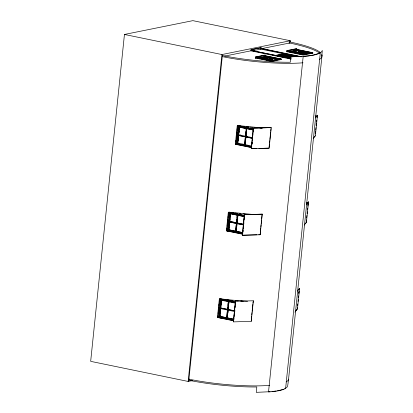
<?xml version="1.0" encoding="UTF-8"?>
<svg xmlns="http://www.w3.org/2000/svg" width="413" height="413" viewBox="0 0 413 413"><rect width="100%" height="100%" fill="white"/><g stroke="black" fill="none" stroke-linecap="round" stroke-linejoin="round"><path stroke-width="0.62" d="M290.2 42.018L290.334 40.737L192.861 20.65L124.447 34.46L90.669 361.354L188.142 381.442L192.535 380.554M228.291 212.396L226.391 230.8L226.861 230.898L227.671 230.924L229.571 212.525L228.291 212.396L229.132 212.23M217.718 317.334L217.852 316.069M218.116 313.529L218.245 312.259M218.508 309.724L218.704 307.819M218.967 305.279L219.096 304.009M219.36 301.475L219.489 300.205M226.737 230.108L226.933 228.203M227.191 225.668L227.326 224.398M227.589 221.858L227.785 219.953M228.048 217.419L228.177 216.149M228.441 213.609L228.57 212.339L229.85 212.494M235.88 141.613L236.009 140.343M236.272 137.803L236.468 135.898M236.732 133.363L236.866 132.093M237.062 130.188L237.258 128.283M233.686 320.824L217.956 317.582L219.814 299.089L219.339 298.991L217.439 317.39L218.725 317.52L220.625 299.12L219.814 299.089M247.557 301.294L230.516 299.998L219.902 298.749L235.616 302.208M242.632 234.233L226.907 230.991L228.766 212.494M254.031 214.564L228.854 212.153L244.563 215.612M251.584 147.637L235.854 144.395L237.712 125.903L237.238 125.805L235.338 144.204L236.618 144.333L238.523 125.929L237.712 125.903M261.739 127.901L237.8 125.562L253.51 129.021M233.794 319.868L219.169 316.9L220.96 299.58L234.842 302.44M242.632 233.293L228.121 230.304L229.912 212.989L244.419 215.978M251.579 146.703L237.067 143.714L238.859 126.393L253.37 129.383M219.282 316.879L219.484 314.954M219.613 313.668L220.743 302.765M220.872 301.485L221.074 299.559M228.296 229.643L228.565 227.078M228.694 225.792L229.824 214.889M237.377 141.762L238.507 130.859M238.637 129.579L238.905 127.013M219.53 315.573L219.396 316.854L221.291 317.246M219.726 313.648L219.928 311.722M220.124 309.796L220.325 307.876M220.521 305.95L220.723 304.025M220.986 301.459L221.187 299.533M228.41 229.618L228.611 227.692M228.807 225.772L229.008 223.846M229.205 221.92L229.406 219.995M229.602 218.074L229.804 216.149M237.49 141.742L237.692 139.816M237.888 137.896L238.089 135.97M238.286 134.044L238.487 132.119M238.683 130.198L238.951 127.632M220.712 308.661L219.917 316.343L226.639 317.731L227.367 310.684M221.575 300.323L220.779 308.01L227.501 309.394L227.764 306.833M237.243 215.116L230.521 213.733L229.726 221.414L236.448 222.798L237.243 215.116L236.974 217.677M237.816 143.156L238.611 135.469L245.327 136.858L244.532 144.54M238.678 134.824L239.473 127.137L246.189 128.52L246.06 129.801M220.165 315.042L220.031 316.322L219.169 316.9M220.428 312.481L220.557 311.201M221.223 304.784L221.42 302.863M229.112 228.446L229.246 227.165M229.509 224.605L229.638 223.325M229.907 220.754L230.103 218.833M230.304 216.908L230.5 214.987M238.193 140.57L238.327 139.289M238.59 136.729L238.724 135.449L252.503 138.381L252.307 140.301M238.988 132.878L239.184 130.957M239.452 128.397L239.581 127.116L238.859 126.393M301.877 56.782L261.47 48.455L261.062 47.707L250.97 49.746L250.856 50.825L291.15 59.131M227.893 305.553L228.162 302.992M235.72 229.855L236.381 223.448L229.659 222.065L228.869 229.752L235.472 231.156L236.494 223.428M236.515 222.158L236.845 218.957M245.394 136.207L245.926 131.081M228.002 310.163L227.207 317.845L233.923 319.228L219.804 316.368L221.461 300.349L220.96 299.58M228.859 301.826L228.069 309.513L234.785 310.896L220.893 307.99M245.1 144.658L245.895 136.971L252.617 138.355M245.962 136.321L246.757 128.639L253.479 130.023M227.449 316.544L227.646 314.623M227.847 312.698L227.981 311.417M228.446 306.926L227.955 309.533L228.972 301.805M228.709 304.366L228.838 303.085M236.53 228.668L236.664 227.387M237.325 220.976L237.527 219.05M237.79 216.489L237.919 215.209L237.129 222.896M245.348 143.352L244.992 144.679L246.009 136.951M245.611 140.792L245.745 139.511M246.757 128.639L245.854 136.347L246.21 135.02M246.406 133.1L246.607 131.179M255.255 58.574L255.42 56.953L264.955 55.027L265.833 55.874L281.449 59.09L271.914 61.016L256.303 57.799L255.42 56.953M239.463 213.402L240.717 213.733M248.414 126.812L246.473 126.801M260.81 49.539L260.908 48.569L261.47 48.455M233.34 321.846L235.462 301.284L253.35 300.772L251.228 321.34L233.469 321.892L235.462 301.284M242.286 235.255L244.413 214.688L262.167 214.135L260.175 234.744L242.286 235.255L256.876 234.801M251.233 148.659L253.36 128.092L271.248 127.586L269.121 148.153L251.233 148.659L256.943 148.484M242.416 235.296L244.413 214.688M251.367 148.706L253.36 128.092M233.81 319.254L233.944 317.974M234.145 316.053L234.408 313.488M234.806 309.636L234.832 311.521M235.002 307.716L235.204 305.796M242.829 232.018L243.025 230.098M243.226 228.177L243.489 225.617M243.887 221.766L243.624 224.326L229.84 221.394M244.083 219.84L244.284 217.919M251.909 144.142L252.106 142.222M252.771 135.81L252.968 133.889M253.164 131.969L253.365 130.043L239.359 127.158L237.702 143.177L237.067 143.714M234.254 316.028L234.388 314.747M235.446 304.489L235.58 303.209L221.688 300.303M242.937 231.998L243.071 230.717M243.334 228.152L243.469 226.871M243.866 223.02L243.732 224.3L237.016 222.917L237.811 215.23L244.527 216.619M252.018 144.122L252.152 142.841M252.415 140.281L252.549 139M259.658 58.305L261.388 57.743L274.784 60.505M261.682 58.109L261.723 57.675L275.729 60.561M257.676 58.47L265.451 56.901L265.554 55.931L281.449 59.09M268.419 59.276L272.425 58.259L268.419 59.276L261.703 57.892L265.683 57.087L265.476 56.684L257.702 58.259M240.691 301.098L241.987 300.989M266.38 59.689L268.109 59.126L265.265 59.704M268.631 59.678L268.677 59.245L265.833 59.818M272.947 58.806L272.993 58.372L269.013 59.178M251.61 316.312L251.228 321.34M251.734 315.134L251.997 312.569M252.126 311.33L252.849 304.35M252.963 303.225L253.35 300.772M260.175 234.744L260.691 228.472M260.81 227.274L261.073 224.729M261.202 223.485L261.532 220.294M261.656 219.122L262.167 214.135M269.059 147.482L269.379 144.369M269.498 143.218L269.766 140.626M269.89 139.413L270.613 132.428M270.732 131.282L271.005 128.624M279.41 55.492L279.456 55.063L289.389 57.108M286.674 57.675L293.628 56.271L282.554 53.989L282.766 54.392L293.602 56.488L282.533 54.206L276.209 55.487M282.719 54.826L282.766 54.392L277.077 55.543M284.433 56.39L284.474 55.956L287.448 55.357L282.74 54.609L280.365 55.089M312.806 53.184L303.271 55.11L286.71 51.697L286.823 50.613L296.353 48.688L297.236 49.534L312.847 52.75L312.749 53.726M289.528 43.215L289.658 41.935A66.338 11.75 5.9 0 1 320.405 52.575M290.494 52.079L292.791 51.403L306.183 54.165M292.657 56.875L292.698 56.442M296.833 50.778L296.952 49.591L312.847 52.75L303.318 54.676L287.701 51.46L286.823 50.613M297.061 50.964L296.875 50.35L289.699 51.795M296.1 56.751L297.298 56.509L297.339 56.075L293.751 56.798M300.034 53.339L300.075 52.905L297.231 53.478L299.508 52.787L296.095 53.478M299.802 53.153L299.843 52.719L303.829 51.919L303.782 52.348M301.505 53.04L304.35 52.466L304.396 52.033L300.39 53.055L306.498 54.315M321.825 54.413A66.338 11.75 5.9 0 1 322.011 55.461L288.455 380.192L287.655 386.01L286.761 387.539L284.691 388.654M298.78 292.817L298.909 291.547M307.861 204.956L307.99 203.686M315.3 132.955L315.429 131.685M316.151 124.705L316.286 123.435M317.003 116.456L315.14 115.852M295.434 311.206L297.236 308.95L297.365 307.7M297.561 305.832L297.752 303.963M298.01 301.469L298.207 299.601M298.398 297.732L298.589 295.858M298.785 293.989L299.043 291.495M299.234 289.627L299.58 288.408L297.458 308.976L294.928 312.14M306.25 221.729L306.446 219.861M306.637 217.992L306.895 215.498M307.086 213.629L307.282 211.761M307.473 209.892L307.67 208.018M307.861 206.149L308.119 203.655M315.331 133.889L315.522 132.021M315.713 130.152L315.971 127.658M316.167 125.789L316.358 123.921M316.554 122.047L316.745 120.178M317.003 117.684L317.478 115.222L315.351 135.784L313.188 138.5M304.236 225.09L306.405 222.38L308.532 201.812L306.869 203.594M288.986 43.128L290.334 40.737L221.92 54.547L124.447 34.46M189.484 379.051L188.142 381.442L221.92 54.547L222.597 56.003M322.011 55.461L321.773 55.869L322.331 50.458L321.438 51.986C312.213 57.015 301.118 56.256 290.928 56.798L290.37 62.208L288.367 62.255A66.338 11.75 5.9 0 1 222.37 55.518L188.813 380.244A66.338 11.75 5.9 0 0 254.811 386.981L256.814 386.94L256.256 392.35L270.076 391.71M315.455 117.452L317.261 115.191M315.31 117.932L317.478 115.222M313.328 138.019L315.351 135.784M306.363 204.528L308.532 201.812M305.104 223.712L306.405 222.38M297.556 290.644L299.363 288.382M297.412 291.119L299.58 288.408M228.121 230.304L228.978 229.726M279.302 390.399L283.659 389.211M250.97 49.746L261.3 47.753M251.207 49.792L251.378 50.489L290.85 58.398M224.708 56.106L251.176 50.763M253.066 50.381L254.331 50.128M261.574 48.662L289.549 43.014A66.338 11.75 5.9 0 1 319.843 53.277M253.076 50.675L260.851 49.106L296.338 56.421M255.895 57.051L265.43 55.125M287.298 50.711L296.828 48.786M256.303 57.799L265.833 55.874M286.71 51.697L297.236 49.534M290.871 51.77L296.854 50.562M257.975 58.434L265.709 56.87L279.1 59.632M289.947 51.976L297.107 50.531L310.504 53.292M293.674 51.439L297.086 50.747L303.803 52.131L299.823 52.936L293.106 51.553M260.205 58.403L261.341 58.176L264.397 58.806M262.25 57.996L265.094 57.417M290.468 52.296L291.609 52.069M294.789 51.424L295.925 51.197M282.554 53.989L275.6 55.394L286.059 57.552M277.056 55.76L279.431 55.28L284.118 56.245M277.035 55.972L278.223 55.734M280.938 55.187L282.125 54.944M284.139 56.029L281.145 56.844L284.707 56.142L284.66 56.576L283.473 56.818M266.38 59.921L268.651 59.462L273.54 60.468M297.778 53.582L300.055 53.122L304.939 54.129M301.526 52.823L304.371 52.25L309.26 53.256M282.306 56.839L284.686 56.359L289.368 57.324M285.615 56.173L287.995 55.693L292.678 56.658M266.354 60.138L268.063 59.792M268.966 59.611L271.811 59.038M285.595 56.39L286.782 56.147M256.581 57.743L271.723 60.861L280.695 59.049M287.422 57.691L296.395 55.879M287.985 51.403L303.127 54.521L312.094 52.709M288.372 57.887L290.762 57.402M281.403 59.524L271.873 61.449L255.311 58.037M288.924 58.197L290.716 57.835M238.972 126.368L238.466 126.471L253.608 129.594M246.303 128.5L245.508 136.182M238.791 134.798L252.684 137.71M245.441 136.832L244.646 144.519M237.929 143.135L251.822 146.042M237.687 143.585L236.675 143.791L251.816 146.909M230.134 212.943L229.52 213.067L244.656 216.185M230.521 213.733L229.912 212.989M229.773 222.044L243.556 224.977M237.062 223.547L236.267 231.228M228.234 230.284L227.728 230.387L242.87 233.505M228.291 301.707L227.609 309.373M220.826 308.635L234.718 311.547M227.434 310.044L226.747 317.705M228.11 310.137L227.315 317.824M219.788 316.776L218.776 316.977L233.288 319.967M271.976 391.565L276.24 390.93M277.459 390.75L278.677 390.564M272.854 55.063L272.73 54.862M253.489 128.138L271.248 127.586M258.848 148.422L269.121 148.153M244.542 214.734L262.301 214.182M258.775 234.739L260.045 234.703M259.86 128.02L262.338 128.154M241.961 301.206L243.2 301.273M250.304 127.194L252.849 127.41M254.764 127.576L257.309 127.798M243.262 213.949L245.177 214.115M247.728 214.337L250.273 214.559M230.49 300.215L233.04 300.437M235.591 300.654L238.141 300.876M239.437 125.975L241.357 126.197M242.632 126.347L244.553 126.574M235.854 144.395L237.728 144.617M231.765 212.716L233.046 212.871M234.966 213.093L236.881 213.32M226.907 230.991L229.401 231.285M219.623 298.935L222.179 299.234M223.459 299.389L225.379 299.611M227.295 299.838L229.215 300.065M217.956 317.582L221.079 317.953M296.875 50.35L310.127 53.076M297.484 50.696L308.841 53.034M298.284 51.217L303.173 52.224M304.35 52.466L309.234 53.473M293.127 51.336L306.523 54.098M292.765 51.62L299.487 53.003M293.354 51.961L294.577 52.214M295.801 52.466L298.852 53.096M303.694 54.093L304.918 54.346M260.908 48.569L301.062 56.839M287.396 54.237L288.651 54.495M297.298 56.509L298.537 56.762M283.303 54.944L286.23 55.548M287.402 55.791L287.969 55.91L288.016 55.476L285.022 56.292L289.704 57.257L279.792 54.991L283.282 55.936M289.141 56.153L292.068 56.751M280.582 55.734L281.754 55.977M284.092 56.457L287.593 57.18M251.378 50.489L291.155 58.687M288.945 58.445L290.184 58.703M265.476 56.684L279.983 59.678M265.451 56.901L278.703 59.632M265.683 57.087L272.404 58.47M278.47 59.725L272.972 58.589L268.987 59.395L274.485 60.525M268.104 57.81L271.16 58.44M274.17 59.059L277.226 59.689M261.367 57.959L268.083 59.343M265.621 59.059L266.839 59.307M269.24 59.802L270.463 60.055M271.687 60.308L272.905 60.561M237.8 125.562L253.53 128.804M240.01 135.051L241.233 135.304M246.076 136.3L247.299 136.553M242.813 144.142L244.037 144.39M245.255 145.149L248.409 145.799M237.181 143.688L250.541 146.398M235.875 144.178L251.61 147.42M306.818 202.576L308.077 202.835M306.797 202.793L308.057 203.051M228.854 212.153L244.579 215.395M244.419 216.639L230.413 213.753L228.756 229.773L242.761 232.658M243.665 224.951L236.948 223.567L236.153 231.254L242.875 232.638M235.043 231.481L240.092 232.519M228.978 230.392L237.805 232.209M239.07 232.473L242.224 233.123M226.928 230.774L242.663 234.016M219.902 298.749L235.632 301.991M220.568 299.662L235.709 302.781M226.727 318.206L231.776 319.244M222.55 317.504L227.599 318.547M228.859 318.805L233.273 319.714M217.981 317.365L233.712 320.607M321.712 55.497A66.338 11.75 5.9 0 1 319.455 59.353M302.987 62.791A66.338 11.75 5.9 0 1 222.261 56.602M288.563 379.108A66.338 11.75 5.9 0 1 286.121 381.917M269.653 385.355A66.338 11.75 5.9 0 1 188.927 379.165M303.188 56.405L268.517 391.958C274.278 391.436 280.36 391.111 285.615 388.509L320.292 52.957C315.036 55.559 308.955 55.884 303.188 56.405"/></g></svg>
